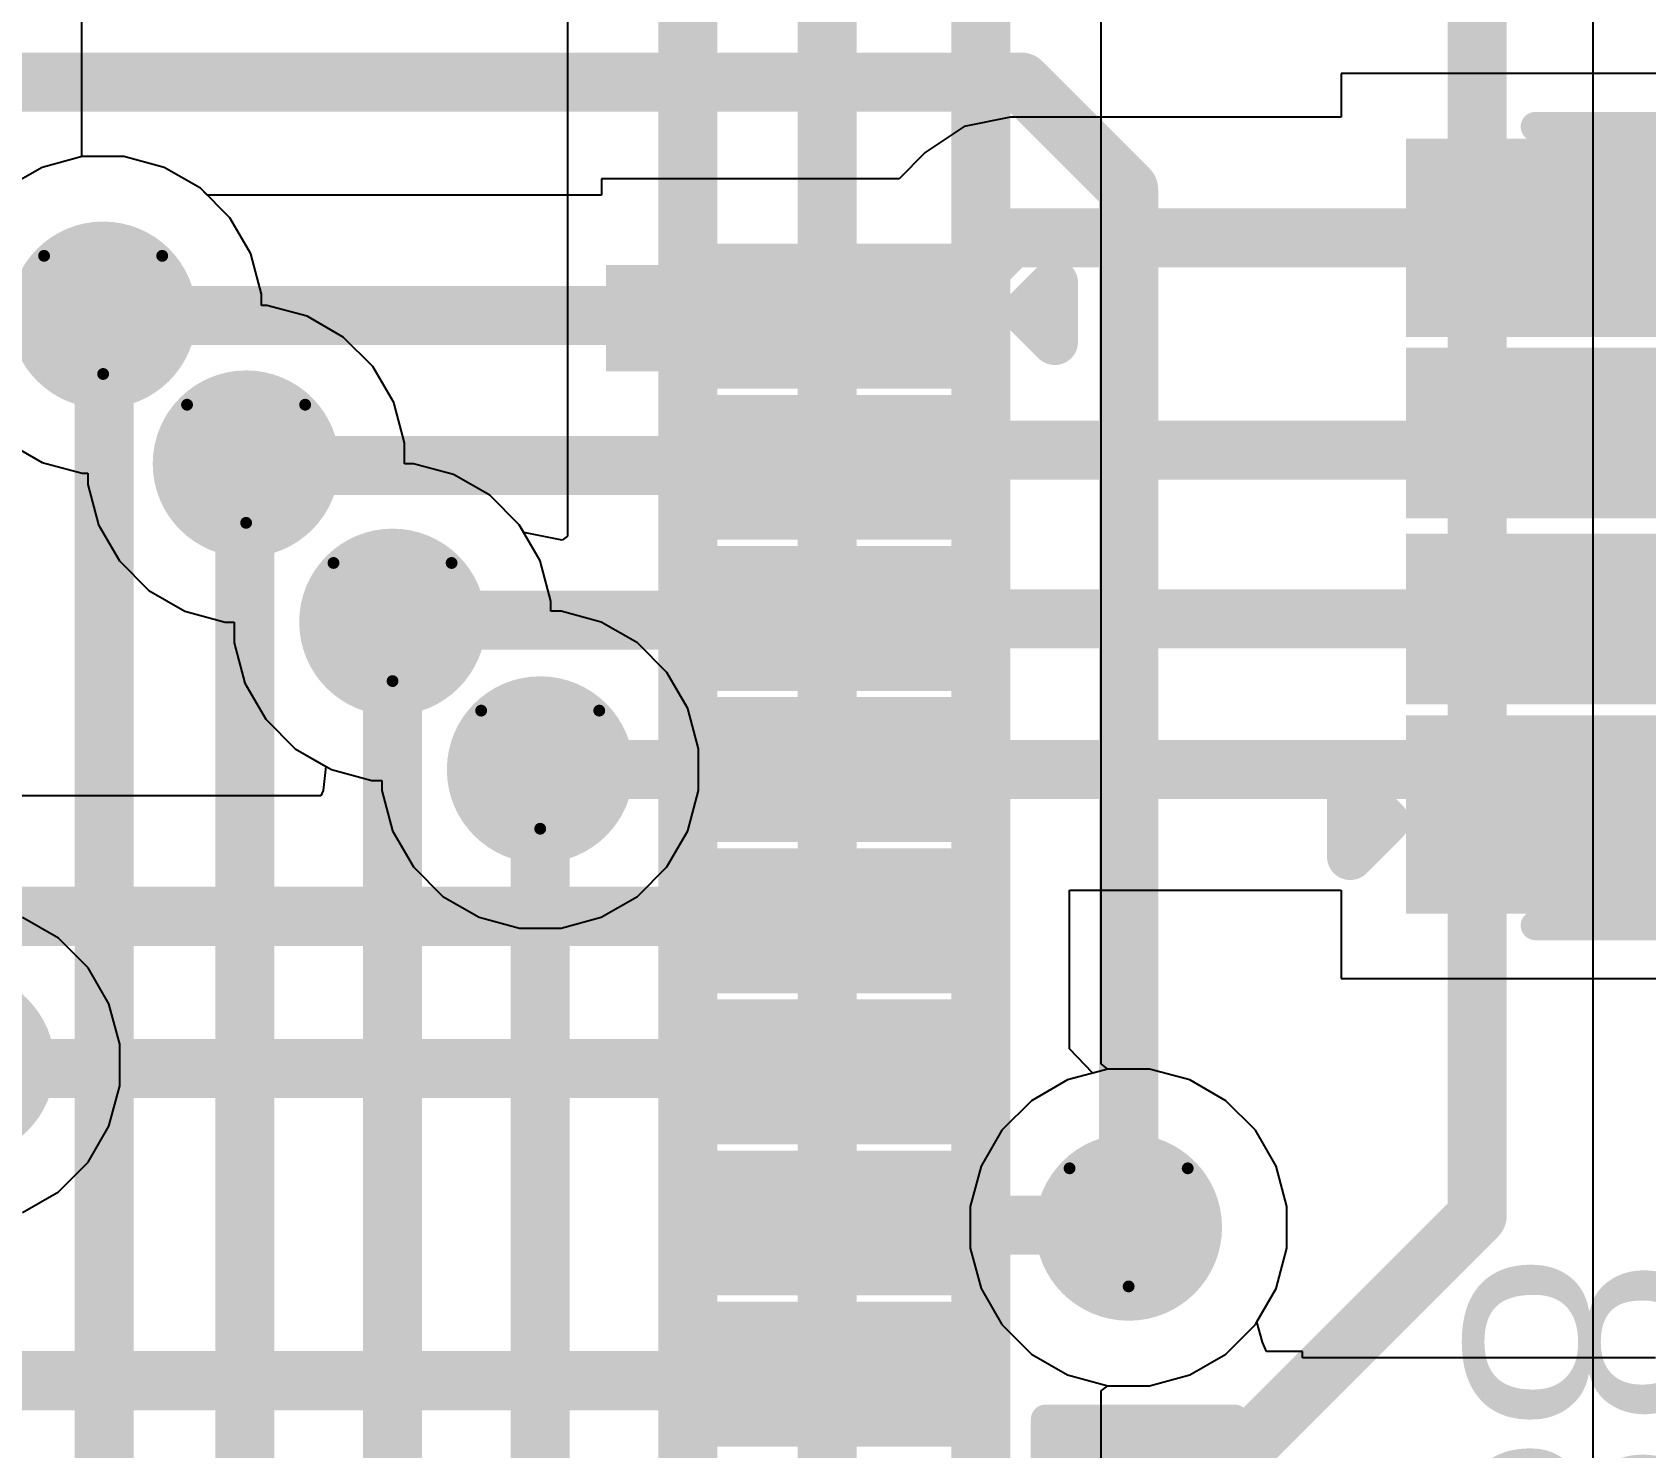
# Model space of a CAD drawing. Header units: inches. Extents: x -21 to 276, y -5 to 220.
# Drawn here: x 72.53 to 79.47, y 40.89 to 46.98 of the extents above; entities that cross this region are included whole.
import ezdxf

# ---------------------------------------------------------------- set-up
doc = ezdxf.new("R2010")
doc.units = ezdxf.units.IN
for name, color, linetype in [('Bottom Layer', 5, 'Continuous'), ('Bottom Overlay', 54, 'Continuous'), ('Bottom Paste', 16, 'Continuous'), ('Bottom Solder', 6, 'Continuous'), ('Drill Drawing', 1, 'Continuous'), ('Ground', 16, 'Continuous'), ('Power + Signal', 76, 'Continuous'), ('Top Layer', 1, 'Continuous'), ('Top Solder', 216, 'Continuous'), ('Via Holes', 16, 'Continuous')]:
    doc.layers.add(name, color=color, linetype=linetype)
doc.styles.add('Arial', font='', dxfattribs={"height": 0.2})
doc.styles.get('Arial').set_extended_font_data('Arial')

# ---------------------------------------------------------------- blocks, each defined once
blk = doc.blocks.new('YC164_FR_0710KL_B_9')
at = {"layer": 'Bottom Layer'}
for points in [[(-0.45, 2.805), (0.45, 2.805), (0.45, 2.155), (-0.45, 2.155)], [(2.22, 2.155), (1.32, 2.155), (1.32, 2.805), (2.22, 2.805)], [(-0.45, 1.905), (0.45, 1.905), (0.45, 1.375), (-0.45, 1.375)], [(2.22, 1.375), (1.32, 1.375), (1.32, 1.905), (2.22, 1.905)], [(-0.45, 1.105), (0.45, 1.105), (0.45, 0.575), (-0.45, 0.575)], [(2.22, 0.575), (1.32, 0.575), (1.32, 1.105), (2.22, 1.105)], [(-0.45, 0.325), (0.45, 0.325), (0.45, -0.325), (-0.45, -0.325)], [(2.22, -0.325), (1.32, -0.325), (1.32, 0.325), (2.22, 0.325)]]:
    blk.add_hatch(color=5, dxfattribs=at).paths.add_polyline_path(points)
at = {"layer": 'Bottom Paste'}
for points in [[(-0.45, 2.805), (0.45, 2.805), (0.45, 2.155), (-0.45, 2.155)], [(2.22, 2.155), (1.32, 2.155), (1.32, 2.805), (2.22, 2.805)], [(-0.45, 1.905), (0.45, 1.905), (0.45, 1.375), (-0.45, 1.375)], [(2.22, 1.375), (1.32, 1.375), (1.32, 1.905), (2.22, 1.905)], [(-0.45, 1.105), (0.45, 1.105), (0.45, 0.575), (-0.45, 0.575)], [(2.22, 0.575), (1.32, 0.575), (1.32, 1.105), (2.22, 1.105)], [(-0.45, 0.325), (0.45, 0.325), (0.45, -0.325), (-0.45, -0.325)], [(2.22, -0.325), (1.32, -0.325), (1.32, 0.325), (2.22, 0.325)]]:
    blk.add_hatch(color=16, dxfattribs=at).paths.add_polyline_path(points)
at = {"layer": 'Bottom Solder'}
for points in [[(-0.5516, 2.9066), (0.5516, 2.9066), (0.5516, 2.0534), (-0.5516, 2.0534)], [(2.3216, 2.0534), (1.2184, 2.0534), (1.2184, 2.9066), (2.3216, 2.9066)], [(-0.5516, 2.0066), (0.5516, 2.0066), (0.5516, 1.2734), (-0.5516, 1.2734)], [(2.3216, 1.2734), (1.2184, 1.2734), (1.2184, 2.0066), (2.3216, 2.0066)], [(-0.5516, 1.2066), (0.5516, 1.2066), (0.5516, 0.4734), (-0.5516, 0.4734)], [(2.3216, 0.4734), (1.2184, 0.4734), (1.2184, 1.2066), (2.3216, 1.2066)], [(-0.5516, 0.4266), (0.5516, 0.4266), (0.5516, -0.4266), (-0.5516, -0.4266)], [(2.3216, -0.4266), (1.2184, -0.4266), (1.2184, 0.4266), (2.3216, 0.4266)]]:
    blk.add_hatch(color=6, dxfattribs=at).paths.add_polyline_path(points)
at = {"layer": 'Bottom Overlay'}
for points in [[(0.005, 2.9576, 0.127, 0.127, 0), (1.765, 2.9576, 0.127, 0.127, 0)], [(-0.7914, 0.1224, 0.2, 0.2, 0), (-0.639, -0.03, 0.2, 0.2, 0)], [(-0.7914, -0.1824, 0.2, 0.2, 0), (-0.7914, 0.1224, 0.2, 0.2, 0)], [(-0.7914, -0.1824, 0.2, 0.2, 0), (-0.639, -0.03, 0.2, 0.2, 0)], [(0.005, -0.4776, 0.127, 0.127, 0), (1.765, -0.4776, 0.127, 0.127, 0)]]:
    blk.add_lwpolyline(points, format="xyseb", dxfattribs=at)
for points in [[(-0.0268, 2.9576, 0.0635, 0.0635, 1), (0.0367, 2.9576, 0.0635, 0.0635, 1)], [(1.7333, 2.9576, 0.0635, 0.0635, 1), (1.7968, 2.9576, 0.0635, 0.0635, 1)], [(-0.8414, 0.1224, 0.1, 0.1, 1), (-0.7414, 0.1224, 0.1, 0.1, 1)], [(-0.8414, 0.1224, 0.1, 0.1, 1), (-0.7414, 0.1224, 0.1, 0.1, 1)], [(-0.689, -0.03, 0.1, 0.1, 1), (-0.589, -0.03, 0.1, 0.1, 1)], [(-0.689, -0.03, 0.1, 0.1, 1), (-0.589, -0.03, 0.1, 0.1, 1)], [(-0.8414, -0.1824, 0.1, 0.1, 1), (-0.7414, -0.1824, 0.1, 0.1, 1)], [(-0.8414, -0.1824, 0.1, 0.1, 1), (-0.7414, -0.1824, 0.1, 0.1, 1)], [(-0.0268, -0.4776, 0.0635, 0.0635, 1), (0.0367, -0.4776, 0.0635, 0.0635, 1)], [(1.7333, -0.4776, 0.0635, 0.0635, 1), (1.7968, -0.4776, 0.0635, 0.0635, 1)]]:
    blk.add_lwpolyline(points, format="xyseb", close=True, dxfattribs=at)
blk = doc.blocks.new('SSOP_28_208____B_57')
at = {"layer": 'Bottom Layer'}
for points in [[(-4.025, 0.535), (-2.775, 0.535), (-2.775, 0.115), (-4.025, 0.115)], [(-4.025, -0.115), (-2.775, -0.115), (-2.775, -0.535), (-4.025, -0.535)], [(-4.025, -0.765), (-2.775, -0.765), (-2.775, -1.185), (-4.025, -1.185)], [(-4.025, -1.415), (-2.775, -1.415), (-2.775, -1.835), (-4.025, -1.835)], [(-4.025, -2.065), (-2.775, -2.065), (-2.775, -2.485), (-4.025, -2.485)], [(-4.025, -2.715), (-2.775, -2.715), (-2.775, -3.135), (-4.025, -3.135)], [(-4.025, -3.365), (-2.775, -3.365), (-2.775, -3.785), (-4.025, -3.785)], [(-4.025, -4.015), (-2.775, -4.015), (-2.775, -4.435), (-4.025, -4.435)]]:
    blk.add_hatch(color=5, dxfattribs=at).paths.add_polyline_path(points)
at = {"layer": 'Bottom Overlay'}
blk.add_hatch(color=54, dxfattribs=at).paths.add_polyline_path([(-2.6677, -4.445), (-2.4137, -4.445), (-2.4137, -3.9878), (-2.6677, -3.9878)])
at = {"layer": 'Bottom Paste'}
for points in [[(-4.025, 0.535), (-2.775, 0.535), (-2.775, 0.115), (-4.025, 0.115)], [(-4.025, -0.115), (-2.775, -0.115), (-2.775, -0.535), (-4.025, -0.535)], [(-4.025, -0.765), (-2.775, -0.765), (-2.775, -1.185), (-4.025, -1.185)], [(-4.025, -1.415), (-2.775, -1.415), (-2.775, -1.835), (-4.025, -1.835)], [(-4.025, -2.065), (-2.775, -2.065), (-2.775, -2.485), (-4.025, -2.485)], [(-4.025, -2.715), (-2.775, -2.715), (-2.775, -3.135), (-4.025, -3.135)], [(-4.025, -3.365), (-2.775, -3.365), (-2.775, -3.785), (-4.025, -3.785)], [(-4.025, -4.015), (-2.775, -4.015), (-2.775, -4.435), (-4.025, -4.435)]]:
    blk.add_hatch(color=16, dxfattribs=at).paths.add_polyline_path(points)
at = {"layer": 'Bottom Solder'}
for points in [[(-4.1266, 0.6366), (-2.6734, 0.6366), (-2.6734, 0.0134), (-4.1266, 0.0134)], [(-4.1266, -0.0134), (-2.6734, -0.0134), (-2.6734, -0.6366), (-4.1266, -0.6366)], [(-4.1266, -0.6634), (-2.6734, -0.6634), (-2.6734, -1.2866), (-4.1266, -1.2866)], [(-4.1266, -1.3134), (-2.6734, -1.3134), (-2.6734, -1.9366), (-4.1266, -1.9366)], [(-4.1266, -1.9634), (-2.6734, -1.9634), (-2.6734, -2.5866), (-4.1266, -2.5866)], [(-4.1266, -2.6134), (-2.6734, -2.6134), (-2.6734, -3.2366), (-4.1266, -3.2366)], [(-4.1266, -3.2634), (-2.6734, -3.2634), (-2.6734, -3.8866), (-4.1266, -3.8866)], [(-4.1266, -3.9134), (-2.6734, -3.9134), (-2.6734, -4.5366), (-4.1266, -4.5366)]]:
    blk.add_hatch(color=6, dxfattribs=at).paths.add_polyline_path(points)
at = {"layer": 'Bottom Overlay'}
for points in [[(-4.3434, -4.1148, 0.2, 0.2, 0), (-4.3434, -4.3688, 0.2, 0.2, 0)], [(-4.2164, -4.2418, 0.2, 0.2, 0), (-4.3434, -4.1148, 0.2, 0.2, 0)], [(-4.2164, -4.2418, 0.2, 0.2, 0), (-4.3434, -4.3688, 0.2, 0.2, 0)], [(-2.7178, -4.6228, 0.127, 0.127, 0), (-2.7178, -5.207, 0.127, 0.127, 0)], [(2.7178, -5.207, 0.127, 0.127, 0), (-2.7178, -5.207, 0.127, 0.127, 0)]]:
    blk.add_lwpolyline(points, format="xyseb", dxfattribs=at)
for points in [[(-4.3934, -4.1148, 0.1, 0.1, 1), (-4.2934, -4.1148, 0.1, 0.1, 1)], [(-4.3934, -4.1148, 0.1, 0.1, 1), (-4.2934, -4.1148, 0.1, 0.1, 1)], [(-4.2664, -4.2418, 0.1, 0.1, 1), (-4.1664, -4.2418, 0.1, 0.1, 1)], [(-4.2664, -4.2418, 0.1, 0.1, 1), (-4.1664, -4.2418, 0.1, 0.1, 1)], [(-4.3934, -4.3688, 0.1, 0.1, 1), (-4.2934, -4.3688, 0.1, 0.1, 1)], [(-4.3934, -4.3688, 0.1, 0.1, 1), (-4.2934, -4.3688, 0.1, 0.1, 1)], [(-2.7496, -4.6228, 0.0635, 0.0635, 1), (-2.686, -4.6228, 0.0635, 0.0635, 1)], [(-2.7496, -5.207, 0.0635, 0.0635, 1), (-2.686, -5.207, 0.0635, 0.0635, 1)], [(-2.7496, -5.207, 0.0635, 0.0635, 1), (-2.686, -5.207, 0.0635, 0.0635, 1)]]:
    blk.add_lwpolyline(points, format="xyseb", close=True, dxfattribs=at)
blk = doc.blocks.new('C___0402_B_160')
at = {"layer": 'Bottom Layer'}
for points in [[(-0.2413, 0.3175), (-0.2413, -0.3175), (-0.6985, -0.3175), (-0.6985, 0.3175)], [(0.6985, 0.3175), (0.6985, -0.3175), (0.2413, -0.3175), (0.2413, 0.3175)]]:
    blk.add_hatch(color=5, dxfattribs=at).paths.add_polyline_path(points)
at = {"layer": 'Bottom Paste'}
for points in [[(-0.2413, 0.3175), (-0.2413, -0.3175), (-0.6985, -0.3175), (-0.6985, 0.3175)], [(0.6985, 0.3175), (0.6985, -0.3175), (0.2413, -0.3175), (0.2413, 0.3175)]]:
    blk.add_hatch(color=16, dxfattribs=at).paths.add_polyline_path(points)
at = {"layer": 'Bottom Solder'}
for points in [[(-0.1813, 0.3775), (-0.1813, -0.3775), (-0.7585, -0.3775), (-0.7585, 0.3775)], [(0.7585, 0.3775), (0.7585, -0.3775), (0.1813, -0.3775), (0.1813, 0.3775)]]:
    blk.add_hatch(color=6, dxfattribs=at).paths.add_polyline_path(points)
at = {"layer": 'Bottom Overlay'}
for points in [[(-0.7874, -0.4064, 0.127, 0.127, 0), (-0.7874, 0.4064, 0.127, 0.127, 0)], [(-0.2794, 0.4064, 0.127, 0.127, 0), (-0.7874, 0.4064, 0.127, 0.127, 0)], [(0.7874, 0.4064, 0.127, 0.127, 0), (0.2794, 0.4064, 0.127, 0.127, 0)], [(0.7874, -0.4064, 0.127, 0.127, 0), (0.7874, 0.4064, 0.127, 0.127, 0)], [(-0.2794, -0.4064, 0.127, 0.127, 0), (-0.7874, -0.4064, 0.127, 0.127, 0)], [(0.7874, -0.4064, 0.127, 0.127, 0), (0.2794, -0.4064, 0.127, 0.127, 0)]]:
    blk.add_lwpolyline(points, format="xyseb", dxfattribs=at)
for points in [[(-0.8191, 0.4064, 0.0635, 0.0635, 1), (-0.7556, 0.4064, 0.0635, 0.0635, 1)], [(-0.8191, 0.4064, 0.0635, 0.0635, 1), (-0.7556, 0.4064, 0.0635, 0.0635, 1)], [(-0.3111, 0.4064, 0.0635, 0.0635, 1), (-0.2477, 0.4064, 0.0635, 0.0635, 1)], [(0.2477, 0.4064, 0.0635, 0.0635, 1), (0.3111, 0.4064, 0.0635, 0.0635, 1)], [(0.7556, 0.4064, 0.0635, 0.0635, 1), (0.8191, 0.4064, 0.0635, 0.0635, 1)], [(0.7556, 0.4064, 0.0635, 0.0635, 1), (0.8191, 0.4064, 0.0635, 0.0635, 1)], [(-0.8191, -0.4064, 0.0635, 0.0635, 1), (-0.7556, -0.4064, 0.0635, 0.0635, 1)], [(-0.8191, -0.4064, 0.0635, 0.0635, 1), (-0.7556, -0.4064, 0.0635, 0.0635, 1)], [(-0.3111, -0.4064, 0.0635, 0.0635, 1), (-0.2477, -0.4064, 0.0635, 0.0635, 1)], [(0.2477, -0.4064, 0.0635, 0.0635, 1), (0.3111, -0.4064, 0.0635, 0.0635, 1)], [(0.7556, -0.4064, 0.0635, 0.0635, 1), (0.8191, -0.4064, 0.0635, 0.0635, 1)], [(0.7556, -0.4064, 0.0635, 0.0635, 1), (0.8191, -0.4064, 0.0635, 0.0635, 1)]]:
    blk.add_lwpolyline(points, format="xyseb", close=True, dxfattribs=at)

msp = doc.modelspace()

# ---------------------------------------------------------------- hatches: boundary and pattern name
at = {"layer": 'Bottom Layer'}
h = msp.add_hatch(color=5, dxfattribs=at)
edge = h.paths.add_edge_path()
edge.add_arc((72.832, 45.76), 0.3, 0, 360)
h = msp.add_hatch(color=5, dxfattribs=at)
edge = h.paths.add_edge_path()
edge.add_arc((73.4468, 45.1198), 0.3, 0, 360)
h = msp.add_hatch(color=5, dxfattribs=at)
edge = h.paths.add_edge_path()
edge.add_arc((74.0766, 44.4392), 0.3, 0, 360)
h = msp.add_hatch(color=5, dxfattribs=at)
edge = h.paths.add_edge_path()
edge.add_arc((74.7116, 43.8042), 0.3, 0, 360)
h = msp.add_hatch(color=5, dxfattribs=at)
edge = h.paths.add_edge_path()
edge.add_arc((77.2422, 41.8358), 0.3, 0, 360)
at = {"layer": 'Bottom Solder'}
h = msp.add_hatch(color=6, dxfattribs=at)
edge = h.paths.add_edge_path()
edge.add_arc((72.832, 45.76), 0.4016, 0, 360)
h = msp.add_hatch(color=6, dxfattribs=at)
edge = h.paths.add_edge_path()
edge.add_arc((73.4468, 45.1198), 0.4016, 0, 360)
h = msp.add_hatch(color=6, dxfattribs=at)
edge = h.paths.add_edge_path()
edge.add_arc((74.0766, 44.4392), 0.4016, 0, 360)
h = msp.add_hatch(color=6, dxfattribs=at)
edge = h.paths.add_edge_path()
edge.add_arc((74.7116, 43.8042), 0.4016, 0, 360)
h = msp.add_hatch(color=6, dxfattribs=at)
edge = h.paths.add_edge_path()
edge.add_arc((72.2224, 42.5342), 0.4016, 0, 360)
h = msp.add_hatch(color=6, dxfattribs=at)
edge = h.paths.add_edge_path()
edge.add_arc((77.2422, 41.8358), 0.4016, 0, 360)
at = {"layer": 'Ground'}
h = msp.add_hatch(color=16, dxfattribs=at)
edge = h.paths.add_edge_path()
edge.add_arc((72.832, 45.76), 0.3, 0, 360)
h = msp.add_hatch(color=16, dxfattribs=at)
edge = h.paths.add_edge_path()
edge.add_arc((73.4468, 45.1198), 0.3, 0, 360)
h = msp.add_hatch(color=16, dxfattribs=at)
edge = h.paths.add_edge_path()
edge.add_arc((74.0766, 44.4392), 0.3, 0, 360)
h = msp.add_hatch(color=16, dxfattribs=at)
edge = h.paths.add_edge_path()
edge.add_arc((74.7116, 43.8042), 0.3, 0, 360)
h = msp.add_hatch(color=16, dxfattribs=at)
edge = h.paths.add_edge_path()
edge.add_arc((77.2422, 41.8358), 0.3, 0, 360)
at = {"layer": 'Power + Signal'}
h = msp.add_hatch(color=76, dxfattribs=at)
edge = h.paths.add_edge_path()
edge.add_arc((72.832, 45.76), 0.3, 0, 360)
h = msp.add_hatch(color=76, dxfattribs=at)
edge = h.paths.add_edge_path()
edge.add_arc((73.4468, 45.1198), 0.3, 0, 360)
h = msp.add_hatch(color=76, dxfattribs=at)
edge = h.paths.add_edge_path()
edge.add_arc((74.0766, 44.4392), 0.3, 0, 360)
h = msp.add_hatch(color=76, dxfattribs=at)
edge = h.paths.add_edge_path()
edge.add_arc((74.7116, 43.8042), 0.3, 0, 360)
h = msp.add_hatch(color=76, dxfattribs=at)
edge = h.paths.add_edge_path()
edge.add_arc((77.2422, 41.8358), 0.3, 0, 360)
at = {"layer": 'Top Layer'}
h = msp.add_hatch(color=1, dxfattribs=at)
edge = h.paths.add_edge_path()
edge.add_arc((72.832, 45.76), 0.3, 0, 360)
h = msp.add_hatch(color=1, dxfattribs=at)
edge = h.paths.add_edge_path()
edge.add_arc((73.4468, 45.1198), 0.3, 0, 360)
h = msp.add_hatch(color=1, dxfattribs=at)
edge = h.paths.add_edge_path()
edge.add_arc((74.0766, 44.4392), 0.3, 0, 360)
h = msp.add_hatch(color=1, dxfattribs=at)
edge = h.paths.add_edge_path()
edge.add_arc((74.7116, 43.8042), 0.3, 0, 360)
h = msp.add_hatch(color=1, dxfattribs=at)
edge = h.paths.add_edge_path()
edge.add_arc((77.2422, 41.8358), 0.3, 0, 360)
at = {"layer": 'Top Solder'}
h = msp.add_hatch(color=216, dxfattribs=at)
edge = h.paths.add_edge_path()
edge.add_arc((72.832, 45.76), 0.4016, 0, 360)
h = msp.add_hatch(color=216, dxfattribs=at)
edge = h.paths.add_edge_path()
edge.add_arc((73.4468, 45.1198), 0.4016, 0, 360)
h = msp.add_hatch(color=216, dxfattribs=at)
edge = h.paths.add_edge_path()
edge.add_arc((74.0766, 44.4392), 0.4016, 0, 360)
h = msp.add_hatch(color=216, dxfattribs=at)
edge = h.paths.add_edge_path()
edge.add_arc((74.7116, 43.8042), 0.4016, 0, 360)
h = msp.add_hatch(color=216, dxfattribs=at)
edge = h.paths.add_edge_path()
edge.add_arc((72.2224, 42.5342), 0.4016, 0, 360)
h = msp.add_hatch(color=216, dxfattribs=at)
edge = h.paths.add_edge_path()
edge.add_arc((77.2422, 41.8358), 0.4016, 0, 360)
at = {"layer": 'Via Holes'}
h = msp.add_hatch(color=7, dxfattribs=at)
edge = h.paths.add_edge_path()
edge.add_arc((72.832, 45.76), 0.15, 0, 360)
h = msp.add_hatch(color=7, dxfattribs=at)
edge = h.paths.add_edge_path()
edge.add_arc((73.4468, 45.1198), 0.15, 0, 360)
h = msp.add_hatch(color=7, dxfattribs=at)
edge = h.paths.add_edge_path()
edge.add_arc((74.0766, 44.4392), 0.15, 0, 360)
h = msp.add_hatch(color=7, dxfattribs=at)
edge = h.paths.add_edge_path()
edge.add_arc((74.7116, 43.8042), 0.15, 0, 360)
h = msp.add_hatch(color=7, dxfattribs=at)
edge = h.paths.add_edge_path()
edge.add_arc((77.2422, 41.8358), 0.15, 0, 360)

# ---------------------------------------------------------------- linework, layer by layer
at = {"layer": 'Bottom Layer'}
for p, q in [((79.8178, 46.798), (78.1558, 46.798)), ((78.1558, 46.798), (78.1558, 46.61)), ((76.5354, 46.5705), (76.3673, 46.4582)), ((76.7336, 46.61), (76.5354, 46.5705)), ((78.1558, 46.61), (76.7336, 46.61)), ((72.7423, 46.441), (72.5691, 46.3946)), ((72.9216, 46.441), (72.7423, 46.441)), ((73.0948, 46.3946), (72.9216, 46.441)), ((76.3673, 46.4582), (76.2547, 46.3456)), ((72.5691, 46.3946), (72.4138, 46.3049)), ((73.2501, 46.3049), (73.0948, 46.3946)), ((73.2798, 46.2753), (73.2501, 46.3049)), ((76.2547, 46.3456), (74.9752, 46.3456)), ((74.9752, 46.3456), (74.9752, 46.2753)), ((74.9752, 46.2753), (73.2798, 46.2753)), ((72.4138, 45.2151), (72.5691, 45.1254)), ((72.5691, 45.1254), (72.7423, 45.079)), ((72.7423, 45.079), (72.7658, 45.079)), ((72.7658, 45.079), (72.7658, 45.0301)), ((72.7658, 45.0301), (72.8122, 44.8569)), ((72.8122, 44.8569), (72.9018, 44.7017)), ((72.9018, 44.7017), (73.0286, 44.5749)), ((73.0286, 44.5749), (73.1839, 44.4852)), ((73.1839, 44.4852), (73.3571, 44.4388)), ((73.3571, 44.4388), (73.3956, 44.4388)), ((73.3956, 44.4388), (73.3956, 44.3495)), ((73.3956, 44.3495), (73.442, 44.1763)), ((73.442, 44.1763), (73.5316, 44.0211)), ((73.5316, 44.0211), (73.6584, 43.8943)), ((73.6584, 43.8943), (73.79, 43.8183)), ((73.79, 43.8183), (73.7781, 43.7152)), ((73.7781, 43.7152), (73.7686, 43.6913)), ((73.7686, 43.6913), (72.175, 43.6913)), ((76.9872, 42.604), (76.9872, 43.2867)), ((76.9872, 43.2867), (78.1558, 43.2867)), ((78.1558, 43.2867), (78.1558, 42.906)), ((78.1558, 42.906), (79.8178, 42.906)), ((77.0876, 42.4994), (76.9872, 42.604)), ((77.1525, 42.5168), (77.0876, 42.4994)), ((77.3318, 42.5168), (77.1525, 42.5168)), ((77.505, 42.4704), (77.3318, 42.5168)), ((77.6603, 42.3807), (77.505, 42.4704)), ((77.7871, 42.2539), (77.6603, 42.3807)), ((77.8768, 42.0987), (77.7871, 42.2539)), ((77.9232, 41.9255), (77.8768, 42.0987)), ((77.9232, 41.7461), (77.9232, 41.9255)), ((77.8768, 41.5729), (77.9232, 41.7461)), ((77.7938, 41.4293), (77.8768, 41.5729)), ((77.8182, 41.3427), (77.7938, 41.4293)), ((77.8349, 41.3023), (77.8182, 41.3427)), ((77.9899, 41.3023), (77.8349, 41.3023)), ((77.9899, 41.2754), (77.9899, 41.3023)), ((79.5079, 41.2754), (77.9899, 41.2754))]:
    msp.add_line(p, q, dxfattribs=at)
for points in [[(76.3962, 45.7546, 0.254, 0.254, 0), (76.7336, 46.092, 0.254, 0.254, 0)], [(76.7336, 46.092, 0.254, 0.254, 0), (78.9868, 46.092, 0.254, 0.254, 0)], [(72.832, 45.76, 0.254, 0.254, 0), (72.8347, 45.7573, 0.254, 0.254, 0)], [(72.8347, 45.7573, 0.254, 0.254, 0), (75.9785, 45.7573, 0.254, 0.254, 0)], [(75.9785, 45.7573, 0.254, 0.254, 0), (75.9812, 45.7546, 0.254, 0.254, 0)], [(75.9812, 45.7546, 0.254, 0.254, 0), (76.3962, 45.7546, 0.254, 0.254, 0)], [(78.8488, 45.114, 0.254, 0.254, 0), (78.9868, 45.252, 0.254, 0.254, 0)], [(73.4468, 45.1198, 0.254, 0.254, 0), (73.4544, 45.1122, 0.254, 0.254, 0)], [(75.9812, 45.1046, 0.254, 0.254, 0), (76.0549, 45.1783, 0.254, 0.254, 0)], [(76.0549, 45.1783, 0.254, 0.254, 0), (78.7751, 45.1783, 0.254, 0.254, 0)], [(78.7751, 45.1783, 0.254, 0.254, 0), (78.8284, 45.125, 0.254, 0.254, 0)], [(78.8284, 45.125, 0.254, 0.254, 0), (79.0899, 45.125, 0.254, 0.254, 0)], [(79.0899, 45.125, 0.254, 0.254, 0), (79.1009, 45.114, 0.254, 0.254, 0)], [(73.4544, 45.1122, 0.254, 0.254, 0), (75.9736, 45.1122, 0.254, 0.254, 0)], [(75.9736, 45.1122, 0.254, 0.254, 0), (75.9812, 45.1046, 0.254, 0.254, 0)], [(74.0766, 44.4469, 0.254, 0.254, 0), (75.9735, 44.4469, 0.254, 0.254, 0)], [(75.9735, 44.4469, 0.254, 0.254, 0), (75.9812, 44.4546, 0.254, 0.254, 0)], [(75.9812, 44.4546, 0.254, 0.254, 0), (75.9825, 44.4533, 0.254, 0.254, 0)], [(75.9825, 44.4533, 0.254, 0.254, 0), (78.9855, 44.4533, 0.254, 0.254, 0)], [(78.9855, 44.4533, 0.254, 0.254, 0), (78.9868, 44.452, 0.254, 0.254, 0)], [(74.7116, 43.8042, 0.254, 0.254, 0), (74.7118, 43.8044, 0.254, 0.254, 0)], [(74.7118, 43.8044, 0.254, 0.254, 0), (75.981, 43.8044, 0.254, 0.254, 0)], [(75.981, 43.8044, 0.254, 0.254, 0), (75.9812, 43.8046, 0.254, 0.254, 0)], [(75.9812, 43.8046, 0.254, 0.254, 0), (78.7942, 43.8046, 0.254, 0.254, 0)], [(78.7942, 43.8046, 0.254, 0.254, 0), (78.9868, 43.612, 0.254, 0.254, 0)], [(71.6283, 43.1734, 0.254, 0.254, 0), (75.9624, 43.1734, 0.254, 0.254, 0)], [(75.9624, 43.1734, 0.254, 0.254, 0), (75.9812, 43.1546, 0.254, 0.254, 0)], [(72.2372, 42.5194, 0.254, 0.254, 0), (75.9664, 42.5194, 0.254, 0.254, 0)], [(75.9664, 42.5194, 0.254, 0.254, 0), (75.9812, 42.5046, 0.254, 0.254, 0)], [(75.9812, 41.8546, 0.254, 0.254, 0), (75.9906, 41.8452, 0.254, 0.254, 0)], [(75.9906, 41.8452, 0.254, 0.254, 0), (77.2328, 41.8452, 0.254, 0.254, 0)], [(77.2328, 41.8452, 0.254, 0.254, 0), (77.2422, 41.8358, 0.254, 0.254, 0)], [(71.5902, 41.1764, 0.254, 0.254, 0), (75.953, 41.1764, 0.254, 0.254, 0)], [(75.953, 41.1764, 0.254, 0.254, 0), (75.9812, 41.2046, 0.254, 0.254, 0)]]:
    msp.add_lwpolyline(points, format="xyseb", dxfattribs=at)
for points in [[(76.6701, 46.092, 0.127, 0.127, 1), (76.7971, 46.092, 0.127, 0.127, 1)], [(76.6701, 46.092, 0.127, 0.127, 1), (76.7971, 46.092, 0.127, 0.127, 1)], [(78.9233, 46.092, 0.127, 0.127, 1), (79.0503, 46.092, 0.127, 0.127, 1)], [(72.7685, 45.76, 0.127, 0.127, 1), (72.8955, 45.76, 0.127, 0.127, 1)], [(72.7712, 45.7573, 0.127, 0.127, 1), (72.8982, 45.7573, 0.127, 0.127, 1)], [(72.7712, 45.7573, 0.127, 0.127, 1), (72.8982, 45.7573, 0.127, 0.127, 1)], [(75.915, 45.7573, 0.127, 0.127, 1), (76.042, 45.7573, 0.127, 0.127, 1)], [(75.915, 45.7573, 0.127, 0.127, 1), (76.042, 45.7573, 0.127, 0.127, 1)], [(75.9177, 45.7546, 0.127, 0.127, 1), (76.0447, 45.7546, 0.127, 0.127, 1)], [(75.9177, 45.7546, 0.127, 0.127, 1), (76.0447, 45.7546, 0.127, 0.127, 1)], [(76.3327, 45.7546, 0.127, 0.127, 1), (76.4597, 45.7546, 0.127, 0.127, 1)], [(76.3327, 45.7546, 0.127, 0.127, 1), (76.4597, 45.7546, 0.127, 0.127, 1)], [(78.9233, 45.252, 0.127, 0.127, 1), (79.0503, 45.252, 0.127, 0.127, 1)], [(73.3833, 45.1198, 0.127, 0.127, 1), (73.5103, 45.1198, 0.127, 0.127, 1)], [(75.9914, 45.1783, 0.127, 0.127, 1), (76.1184, 45.1783, 0.127, 0.127, 1)], [(75.9914, 45.1783, 0.127, 0.127, 1), (76.1184, 45.1783, 0.127, 0.127, 1)], [(78.7116, 45.1783, 0.127, 0.127, 1), (78.8386, 45.1783, 0.127, 0.127, 1)], [(78.7116, 45.1783, 0.127, 0.127, 1), (78.8386, 45.1783, 0.127, 0.127, 1)], [(78.7649, 45.125, 0.127, 0.127, 1), (78.8919, 45.125, 0.127, 0.127, 1)], [(78.7649, 45.125, 0.127, 0.127, 1), (78.8919, 45.125, 0.127, 0.127, 1)], [(78.7853, 45.114, 0.127, 0.127, 1), (78.9123, 45.114, 0.127, 0.127, 1)], [(79.0264, 45.125, 0.127, 0.127, 1), (79.1534, 45.125, 0.127, 0.127, 1)], [(79.0264, 45.125, 0.127, 0.127, 1), (79.1534, 45.125, 0.127, 0.127, 1)], [(79.0374, 45.114, 0.127, 0.127, 1), (79.1644, 45.114, 0.127, 0.127, 1)], [(73.3909, 45.1122, 0.127, 0.127, 1), (73.5179, 45.1122, 0.127, 0.127, 1)], [(73.3909, 45.1122, 0.127, 0.127, 1), (73.5179, 45.1122, 0.127, 0.127, 1)], [(75.9101, 45.1122, 0.127, 0.127, 1), (76.0371, 45.1122, 0.127, 0.127, 1)], [(75.9101, 45.1122, 0.127, 0.127, 1), (76.0371, 45.1122, 0.127, 0.127, 1)], [(75.9177, 45.1046, 0.127, 0.127, 1), (76.0447, 45.1046, 0.127, 0.127, 1)], [(75.9177, 45.1046, 0.127, 0.127, 1), (76.0447, 45.1046, 0.127, 0.127, 1)], [(74.0131, 44.4469, 0.127, 0.127, 1), (74.1401, 44.4469, 0.127, 0.127, 1)], [(75.91, 44.4469, 0.127, 0.127, 1), (76.037, 44.4469, 0.127, 0.127, 1)], [(75.91, 44.4469, 0.127, 0.127, 1), (76.037, 44.4469, 0.127, 0.127, 1)], [(75.9177, 44.4546, 0.127, 0.127, 1), (76.0447, 44.4546, 0.127, 0.127, 1)], [(75.9177, 44.4546, 0.127, 0.127, 1), (76.0447, 44.4546, 0.127, 0.127, 1)], [(75.919, 44.4533, 0.127, 0.127, 1), (76.046, 44.4533, 0.127, 0.127, 1)], [(75.919, 44.4533, 0.127, 0.127, 1), (76.046, 44.4533, 0.127, 0.127, 1)], [(78.922, 44.4533, 0.127, 0.127, 1), (79.049, 44.4533, 0.127, 0.127, 1)], [(78.922, 44.4533, 0.127, 0.127, 1), (79.049, 44.4533, 0.127, 0.127, 1)], [(78.9233, 44.452, 0.127, 0.127, 1), (79.0503, 44.452, 0.127, 0.127, 1)], [(74.6481, 43.8042, 0.127, 0.127, 1), (74.7751, 43.8042, 0.127, 0.127, 1)], [(74.6483, 43.8044, 0.127, 0.127, 1), (74.7753, 43.8044, 0.127, 0.127, 1)], [(74.6483, 43.8044, 0.127, 0.127, 1), (74.7753, 43.8044, 0.127, 0.127, 1)], [(75.9175, 43.8044, 0.127, 0.127, 1), (76.0445, 43.8044, 0.127, 0.127, 1)], [(75.9175, 43.8044, 0.127, 0.127, 1), (76.0445, 43.8044, 0.127, 0.127, 1)], [(75.9177, 43.8046, 0.127, 0.127, 1), (76.0447, 43.8046, 0.127, 0.127, 1)], [(75.9177, 43.8046, 0.127, 0.127, 1), (76.0447, 43.8046, 0.127, 0.127, 1)], [(78.7307, 43.8046, 0.127, 0.127, 1), (78.8577, 43.8046, 0.127, 0.127, 1)], [(78.7307, 43.8046, 0.127, 0.127, 1), (78.8577, 43.8046, 0.127, 0.127, 1)], [(78.9233, 43.612, 0.127, 0.127, 1), (79.0503, 43.612, 0.127, 0.127, 1)], [(75.8989, 43.1734, 0.127, 0.127, 1), (76.0259, 43.1734, 0.127, 0.127, 1)], [(75.8989, 43.1734, 0.127, 0.127, 1), (76.0259, 43.1734, 0.127, 0.127, 1)], [(75.9177, 43.1546, 0.127, 0.127, 1), (76.0447, 43.1546, 0.127, 0.127, 1)], [(75.9029, 42.5194, 0.127, 0.127, 1), (76.0299, 42.5194, 0.127, 0.127, 1)], [(75.9029, 42.5194, 0.127, 0.127, 1), (76.0299, 42.5194, 0.127, 0.127, 1)], [(75.9177, 42.5046, 0.127, 0.127, 1), (76.0447, 42.5046, 0.127, 0.127, 1)], [(75.9177, 41.8546, 0.127, 0.127, 1), (76.0447, 41.8546, 0.127, 0.127, 1)], [(75.9271, 41.8452, 0.127, 0.127, 1), (76.0541, 41.8452, 0.127, 0.127, 1)], [(75.9271, 41.8452, 0.127, 0.127, 1), (76.0541, 41.8452, 0.127, 0.127, 1)], [(77.1693, 41.8452, 0.127, 0.127, 1), (77.2963, 41.8452, 0.127, 0.127, 1)], [(77.1693, 41.8452, 0.127, 0.127, 1), (77.2963, 41.8452, 0.127, 0.127, 1)], [(77.1787, 41.8358, 0.127, 0.127, 1), (77.3057, 41.8358, 0.127, 0.127, 1)], [(75.8895, 41.1764, 0.127, 0.127, 1), (76.0165, 41.1764, 0.127, 0.127, 1)], [(75.8895, 41.1764, 0.127, 0.127, 1), (76.0165, 41.1764, 0.127, 0.127, 1)], [(75.9177, 41.2046, 0.127, 0.127, 1), (76.0447, 41.2046, 0.127, 0.127, 1)]]:
    msp.add_lwpolyline(points, format="xyseb", close=True, dxfattribs=at)
at = {"layer": 'Drill Drawing'}
for points in [[(72.578, 46.014, 0.0508, 0.0508, 0), (73.086, 46.014, 0.0508, 0.0508, 0)], [(72.578, 46.014, 0.0508, 0.0508, 0), (72.832, 45.506, 0.0508, 0.0508, 0)], [(72.832, 45.506, 0.0508, 0.0508, 0), (73.086, 46.014, 0.0508, 0.0508, 0)], [(73.1928, 45.3738, 0.0508, 0.0508, 0), (73.7008, 45.3738, 0.0508, 0.0508, 0)], [(73.1928, 45.3738, 0.0508, 0.0508, 0), (73.4468, 44.8658, 0.0508, 0.0508, 0)], [(73.4468, 44.8658, 0.0508, 0.0508, 0), (73.7008, 45.3738, 0.0508, 0.0508, 0)], [(73.8226, 44.6932, 0.0508, 0.0508, 0), (74.3306, 44.6932, 0.0508, 0.0508, 0)], [(73.8226, 44.6932, 0.0508, 0.0508, 0), (74.0766, 44.1852, 0.0508, 0.0508, 0)], [(74.0766, 44.1852, 0.0508, 0.0508, 0), (74.3306, 44.6932, 0.0508, 0.0508, 0)], [(74.4576, 44.0582, 0.0508, 0.0508, 0), (74.9656, 44.0582, 0.0508, 0.0508, 0)], [(74.4576, 44.0582, 0.0508, 0.0508, 0), (74.7116, 43.5502, 0.0508, 0.0508, 0)], [(74.7116, 43.5502, 0.0508, 0.0508, 0), (74.9656, 44.0582, 0.0508, 0.0508, 0)], [(76.9882, 42.0898, 0.0508, 0.0508, 0), (77.4962, 42.0898, 0.0508, 0.0508, 0)], [(76.9882, 42.0898, 0.0508, 0.0508, 0), (77.2422, 41.5818, 0.0508, 0.0508, 0)], [(77.2422, 41.5818, 0.0508, 0.0508, 0), (77.4962, 42.0898, 0.0508, 0.0508, 0)]]:
    msp.add_lwpolyline(points, format="xyseb", dxfattribs=at)
for points in [[(72.5653, 46.014, 0.0254, 0.0254, 1), (72.5907, 46.014, 0.0254, 0.0254, 1)], [(72.5653, 46.014, 0.0254, 0.0254, 1), (72.5907, 46.014, 0.0254, 0.0254, 1)], [(73.0733, 46.014, 0.0254, 0.0254, 1), (73.0987, 46.014, 0.0254, 0.0254, 1)], [(73.0733, 46.014, 0.0254, 0.0254, 1), (73.0987, 46.014, 0.0254, 0.0254, 1)], [(72.8193, 45.506, 0.0254, 0.0254, 1), (72.8447, 45.506, 0.0254, 0.0254, 1)], [(72.8193, 45.506, 0.0254, 0.0254, 1), (72.8447, 45.506, 0.0254, 0.0254, 1)], [(73.1801, 45.3738, 0.0254, 0.0254, 1), (73.2055, 45.3738, 0.0254, 0.0254, 1)], [(73.1801, 45.3738, 0.0254, 0.0254, 1), (73.2055, 45.3738, 0.0254, 0.0254, 1)], [(73.6881, 45.3738, 0.0254, 0.0254, 1), (73.7135, 45.3738, 0.0254, 0.0254, 1)], [(73.6881, 45.3738, 0.0254, 0.0254, 1), (73.7135, 45.3738, 0.0254, 0.0254, 1)], [(73.4341, 44.8658, 0.0254, 0.0254, 1), (73.4595, 44.8658, 0.0254, 0.0254, 1)], [(73.4341, 44.8658, 0.0254, 0.0254, 1), (73.4595, 44.8658, 0.0254, 0.0254, 1)], [(73.8099, 44.6932, 0.0254, 0.0254, 1), (73.8353, 44.6932, 0.0254, 0.0254, 1)], [(73.8099, 44.6932, 0.0254, 0.0254, 1), (73.8353, 44.6932, 0.0254, 0.0254, 1)], [(74.3179, 44.6932, 0.0254, 0.0254, 1), (74.3433, 44.6932, 0.0254, 0.0254, 1)], [(74.3179, 44.6932, 0.0254, 0.0254, 1), (74.3433, 44.6932, 0.0254, 0.0254, 1)], [(74.0639, 44.1852, 0.0254, 0.0254, 1), (74.0893, 44.1852, 0.0254, 0.0254, 1)], [(74.0639, 44.1852, 0.0254, 0.0254, 1), (74.0893, 44.1852, 0.0254, 0.0254, 1)], [(74.4449, 44.0582, 0.0254, 0.0254, 1), (74.4703, 44.0582, 0.0254, 0.0254, 1)], [(74.4449, 44.0582, 0.0254, 0.0254, 1), (74.4703, 44.0582, 0.0254, 0.0254, 1)], [(74.9529, 44.0582, 0.0254, 0.0254, 1), (74.9783, 44.0582, 0.0254, 0.0254, 1)], [(74.9529, 44.0582, 0.0254, 0.0254, 1), (74.9783, 44.0582, 0.0254, 0.0254, 1)], [(74.6989, 43.5502, 0.0254, 0.0254, 1), (74.7243, 43.5502, 0.0254, 0.0254, 1)], [(74.6989, 43.5502, 0.0254, 0.0254, 1), (74.7243, 43.5502, 0.0254, 0.0254, 1)], [(76.9755, 42.0898, 0.0254, 0.0254, 1), (77.0009, 42.0898, 0.0254, 0.0254, 1)], [(76.9755, 42.0898, 0.0254, 0.0254, 1), (77.0009, 42.0898, 0.0254, 0.0254, 1)], [(77.4835, 42.0898, 0.0254, 0.0254, 1), (77.5089, 42.0898, 0.0254, 0.0254, 1)], [(77.4835, 42.0898, 0.0254, 0.0254, 1), (77.5089, 42.0898, 0.0254, 0.0254, 1)], [(77.2295, 41.5818, 0.0254, 0.0254, 1), (77.2549, 41.5818, 0.0254, 0.0254, 1)], [(77.2295, 41.5818, 0.0254, 0.0254, 1), (77.2549, 41.5818, 0.0254, 0.0254, 1)]]:
    msp.add_lwpolyline(points, format="xyseb", close=True, dxfattribs=at)
at = {"layer": 'Ground'}
for p, q in [((72.7423, 46.441), (72.5691, 46.3946)), ((72.9216, 46.441), (72.7423, 46.441)), ((73.0948, 46.3946), (72.9216, 46.441)), ((72.5691, 46.3946), (72.4138, 46.3049)), ((73.2501, 46.3049), (73.0948, 46.3946)), ((73.3769, 46.1781), (73.2501, 46.3049)), ((73.4666, 46.0229), (73.3769, 46.1781)), ((73.513, 45.8497), (73.4666, 46.0229)), ((73.513, 45.8008), (73.513, 45.8497)), ((73.5364, 45.8008), (73.513, 45.8008)), ((73.7096, 45.7544), (73.5364, 45.8008)), ((73.8649, 45.6647), (73.7096, 45.7544)), ((73.9917, 45.5379), (73.8649, 45.6647)), ((74.0814, 45.3827), (73.9917, 45.5379)), ((74.1278, 45.2095), (74.0814, 45.3827)), ((72.4138, 45.2151), (72.5691, 45.1254)), ((74.1278, 45.1202), (74.1278, 45.2095)), ((72.5691, 45.1254), (72.7423, 45.079)), ((74.1662, 45.1202), (74.1278, 45.1202)), ((74.3394, 45.0738), (74.1662, 45.1202)), ((72.7423, 45.079), (72.7658, 45.079)), ((72.7658, 45.079), (72.7658, 45.0301)), ((74.4947, 44.9841), (74.3394, 45.0738)), ((72.7658, 45.0301), (72.8122, 44.8569)), ((74.6215, 44.8573), (74.4947, 44.9841)), ((72.8122, 44.8569), (72.9018, 44.7017)), ((74.7112, 44.7021), (74.6215, 44.8573)), ((72.9018, 44.7017), (73.0286, 44.5749)), ((74.7576, 44.5289), (74.7112, 44.7021)), ((73.0286, 44.5749), (73.1839, 44.4852)), ((73.1839, 44.4852), (73.3571, 44.4388)), ((74.7576, 44.4852), (74.7576, 44.5289)), ((74.8012, 44.4852), (74.7576, 44.4852)), ((74.9744, 44.4388), (74.8012, 44.4852)), ((73.3571, 44.4388), (73.3956, 44.4388)), ((73.3956, 44.4388), (73.3956, 44.3495)), ((75.1297, 44.3491), (74.9744, 44.4388)), ((73.3956, 44.3495), (73.442, 44.1763)), ((75.2565, 44.2223), (75.1297, 44.3491)), ((75.3462, 44.0671), (75.2565, 44.2223)), ((73.442, 44.1763), (73.5316, 44.0211)), ((75.3926, 43.8939), (75.3462, 44.0671)), ((73.5316, 44.0211), (73.6584, 43.8943)), ((73.6584, 43.8943), (73.8137, 43.8046)), ((75.3926, 43.7145), (75.3926, 43.8939)), ((73.8137, 43.8046), (73.9869, 43.7582)), ((73.9869, 43.7582), (74.0306, 43.7582)), ((74.0306, 43.7582), (74.0306, 43.7145)), ((74.0306, 43.7145), (74.077, 43.5413)), ((75.3462, 43.5413), (75.3926, 43.7145)), ((74.077, 43.5413), (74.1666, 43.3861)), ((75.2565, 43.3861), (75.3462, 43.5413)), ((74.1666, 43.3861), (74.2934, 43.2593)), ((75.1297, 43.2593), (75.2565, 43.3861)), ((74.2934, 43.2593), (74.4487, 43.1696)), ((74.9744, 43.1696), (75.1297, 43.2593)), ((72.6405, 43.0791), (72.4852, 43.1688)), ((74.4487, 43.1696), (74.6219, 43.1232)), ((74.8012, 43.1232), (74.9744, 43.1696)), ((74.6219, 43.1232), (74.8012, 43.1232)), ((72.7673, 42.9523), (72.6405, 43.0791)), ((72.857, 42.7971), (72.7673, 42.9523)), ((72.9034, 42.6239), (72.857, 42.7971)), ((72.9034, 42.4445), (72.9034, 42.6239)), ((76.9793, 42.4704), (76.824, 42.3807)), ((77.1525, 42.5168), (76.9793, 42.4704)), ((77.3318, 42.5168), (77.1525, 42.5168)), ((77.505, 42.4704), (77.3318, 42.5168)), ((77.6603, 42.3807), (77.505, 42.4704)), ((72.857, 42.2713), (72.9034, 42.4445)), ((76.824, 42.3807), (76.6972, 42.2539)), ((77.7871, 42.2539), (77.6603, 42.3807)), ((72.7673, 42.1161), (72.857, 42.2713)), ((76.6972, 42.2539), (76.6076, 42.0987)), ((77.8768, 42.0987), (77.7871, 42.2539)), ((72.6405, 41.9893), (72.7673, 42.1161)), ((76.6076, 42.0987), (76.5612, 41.9255)), ((77.9232, 41.9255), (77.8768, 42.0987)), ((72.4852, 41.8996), (72.6405, 41.9893)), ((76.5612, 41.9255), (76.5612, 41.7461)), ((77.9232, 41.7461), (77.9232, 41.9255)), ((76.5612, 41.7461), (76.6076, 41.5729)), ((77.8768, 41.5729), (77.9232, 41.7461)), ((76.6076, 41.5729), (76.6972, 41.4177)), ((77.7871, 41.4177), (77.8768, 41.5729)), ((76.6972, 41.4177), (76.824, 41.2909)), ((77.6603, 41.2909), (77.7871, 41.4177)), ((76.824, 41.2909), (76.9793, 41.2012)), ((77.505, 41.2012), (77.6603, 41.2909)), ((76.9793, 41.2012), (77.1525, 41.1548)), ((77.1525, 41.1548), (77.3318, 41.1548)), ((77.3318, 41.1548), (77.505, 41.2012))]:
    msp.add_line(p, q, dxfattribs=at)
at = {"layer": 'Power + Signal'}
for points in [[(78.7412, 41.8858, 0.254, 0.254, 0), (78.7412, 51.256, 0.254, 0.254, 0)], [(69.9648, 46.7614, 0.254, 0.254, 0), (76.7808, 46.7614, 0.254, 0.254, 0)], [(76.7808, 46.7614, 0.254, 0.254, 0), (77.2422, 46.3, 0.254, 0.254, 0)], [(77.2422, 41.8358, 0.254, 0.254, 0), (77.2422, 46.3, 0.254, 0.254, 0)], [(75.5788, 38.7234, 0.254, 0.254, 0), (78.7412, 41.8858, 0.254, 0.254, 0)]]:
    msp.add_lwpolyline(points, format="xyseb", dxfattribs=at)
for points in [[(76.7173, 46.7614, 0.127, 0.127, 1), (76.8443, 46.7614, 0.127, 0.127, 1)], [(76.7173, 46.7614, 0.127, 0.127, 1), (76.8443, 46.7614, 0.127, 0.127, 1)], [(77.1787, 46.3, 0.127, 0.127, 1), (77.3057, 46.3, 0.127, 0.127, 1)], [(77.1787, 46.3, 0.127, 0.127, 1), (77.3057, 46.3, 0.127, 0.127, 1)], [(78.6777, 41.8858, 0.127, 0.127, 1), (78.8047, 41.8858, 0.127, 0.127, 1)], [(78.6777, 41.8858, 0.127, 0.127, 1), (78.8047, 41.8858, 0.127, 0.127, 1)], [(77.1787, 41.8358, 0.127, 0.127, 1), (77.3057, 41.8358, 0.127, 0.127, 1)]]:
    msp.add_lwpolyline(points, format="xyseb", close=True, dxfattribs=at)
at = {"layer": 'Top Layer'}
for p, q in [((72.7403, 46.4425), (72.7403, 56.0282)), ((74.8284, 50.5628), (74.8284, 44.8081)), ((77.1243, 42.5385), (77.1243, 48.9981)), ((79.2385, 48.4212), (79.2385, 38.6371)), ((72.7423, 46.441), (72.7403, 46.4425)), ((72.9216, 46.441), (72.7423, 46.441)), ((73.0948, 46.3946), (72.9216, 46.441)), ((73.2501, 46.3049), (73.0948, 46.3946)), ((73.3769, 46.1781), (73.2501, 46.3049)), ((73.4666, 46.0229), (73.3769, 46.1781)), ((73.513, 45.8497), (73.4666, 46.0229)), ((73.513, 45.8008), (73.513, 45.8497)), ((73.5364, 45.8008), (73.513, 45.8008)), ((73.7096, 45.7544), (73.5364, 45.8008)), ((73.8649, 45.6647), (73.7096, 45.7544)), ((73.9917, 45.5379), (73.8649, 45.6647)), ((74.0814, 45.3827), (73.9917, 45.5379)), ((74.1278, 45.2095), (74.0814, 45.3827)), ((74.1278, 45.1202), (74.1278, 45.2095)), ((74.1662, 45.1202), (74.1278, 45.1202)), ((74.3394, 45.0738), (74.1662, 45.1202)), ((74.4947, 44.9841), (74.3394, 45.0738)), ((74.6215, 44.8573), (74.4947, 44.9841)), ((74.6407, 44.8242), (74.6215, 44.8573)), ((74.8064, 44.7912), (74.6407, 44.8242)), ((74.8284, 44.8081), (74.8064, 44.7912)), ((77.1525, 42.5168), (77.1243, 42.5385)), ((77.3318, 42.5168), (77.1525, 42.5168)), ((77.505, 42.4704), (77.3318, 42.5168)), ((77.6603, 42.3807), (77.505, 42.4704)), ((77.7871, 42.2539), (77.6603, 42.3807)), ((77.8768, 42.0987), (77.7871, 42.2539)), ((77.9232, 41.9255), (77.8768, 42.0987)), ((77.9232, 41.7461), (77.9232, 41.9255)), ((77.8768, 41.5729), (77.9232, 41.7461)), ((77.7871, 41.4177), (77.8768, 41.5729)), ((77.6603, 41.2909), (77.7871, 41.4177)), ((77.505, 41.2012), (77.6603, 41.2909)), ((77.1243, 41.1332), (77.1525, 41.1548)), ((77.1525, 41.1548), (77.3318, 41.1548)), ((77.3318, 41.1548), (77.505, 41.2012)), ((77.1243, 40.2186), (77.1243, 41.1332))]:
    msp.add_line(p, q, dxfattribs=at)
for points in [[(75.3464, 35.0258, 0.254, 0.254, 0), (75.3464, 51.3997, 0.254, 0.254, 0)], [(75.946, 33.909, 0.254, 0.254, 0), (75.946, 51.1677, 0.254, 0.254, 0)], [(76.6064, 29.6418, 0.254, 0.254, 0), (76.6064, 50.9614, 0.254, 0.254, 0)], [(72.832, 45.76, 0.254, 0.254, 0), (72.8368, 45.7552, 0.254, 0.254, 0)], [(72.8368, 35.742, 0.254, 0.254, 0), (72.8368, 45.7552, 0.254, 0.254, 0)], [(73.4416, 45.1146, 0.254, 0.254, 0), (73.4468, 45.1198, 0.254, 0.254, 0)], [(73.4416, 35.6314, 0.254, 0.254, 0), (73.4416, 45.1146, 0.254, 0.254, 0)], [(74.0766, 35.4028, 0.254, 0.254, 0), (74.0766, 44.4392, 0.254, 0.254, 0)], [(74.7116, 35.2306, 0.254, 0.254, 0), (74.7116, 43.8042, 0.254, 0.254, 0)]]:
    msp.add_lwpolyline(points, format="xyseb", dxfattribs=at)
for points in [[(72.7685, 45.76, 0.127, 0.127, 1), (72.8955, 45.76, 0.127, 0.127, 1)], [(72.7733, 45.7552, 0.127, 0.127, 1), (72.9003, 45.7552, 0.127, 0.127, 1)], [(72.7733, 45.7552, 0.127, 0.127, 1), (72.9003, 45.7552, 0.127, 0.127, 1)], [(73.3781, 45.1146, 0.127, 0.127, 1), (73.5051, 45.1146, 0.127, 0.127, 1)], [(73.3781, 45.1146, 0.127, 0.127, 1), (73.5051, 45.1146, 0.127, 0.127, 1)], [(73.3833, 45.1198, 0.127, 0.127, 1), (73.5103, 45.1198, 0.127, 0.127, 1)], [(74.0131, 44.4392, 0.127, 0.127, 1), (74.1401, 44.4392, 0.127, 0.127, 1)], [(74.6481, 43.8042, 0.127, 0.127, 1), (74.7751, 43.8042, 0.127, 0.127, 1)]]:
    msp.add_lwpolyline(points, format="xyseb", close=True, dxfattribs=at)

# ---------------------------------------------------------------- block references
for name, p, rotation in [('SSOP_28_208____B_57', (72.5812, 41.5296), 180), ('C___0402_B_160', (77.2914, 40.2228), 270)]:
    msp.add_blockref(name, p, dxfattribs=dict(rotation=rotation))
msp.add_blockref('YC164_FR_0710KL_B_9', (78.9868, 43.612))

# ---------------------------------------------------------------- texts
at = {"layer": 'Bottom Overlay', "style": 'Arial', "text_generation_flag": 2}
msp.add_text('C38', height=1.016, rotation=270, dxfattribs=at).set_placement((78.6894, 39.1334))

doc.saveas('drawing.dxf')
